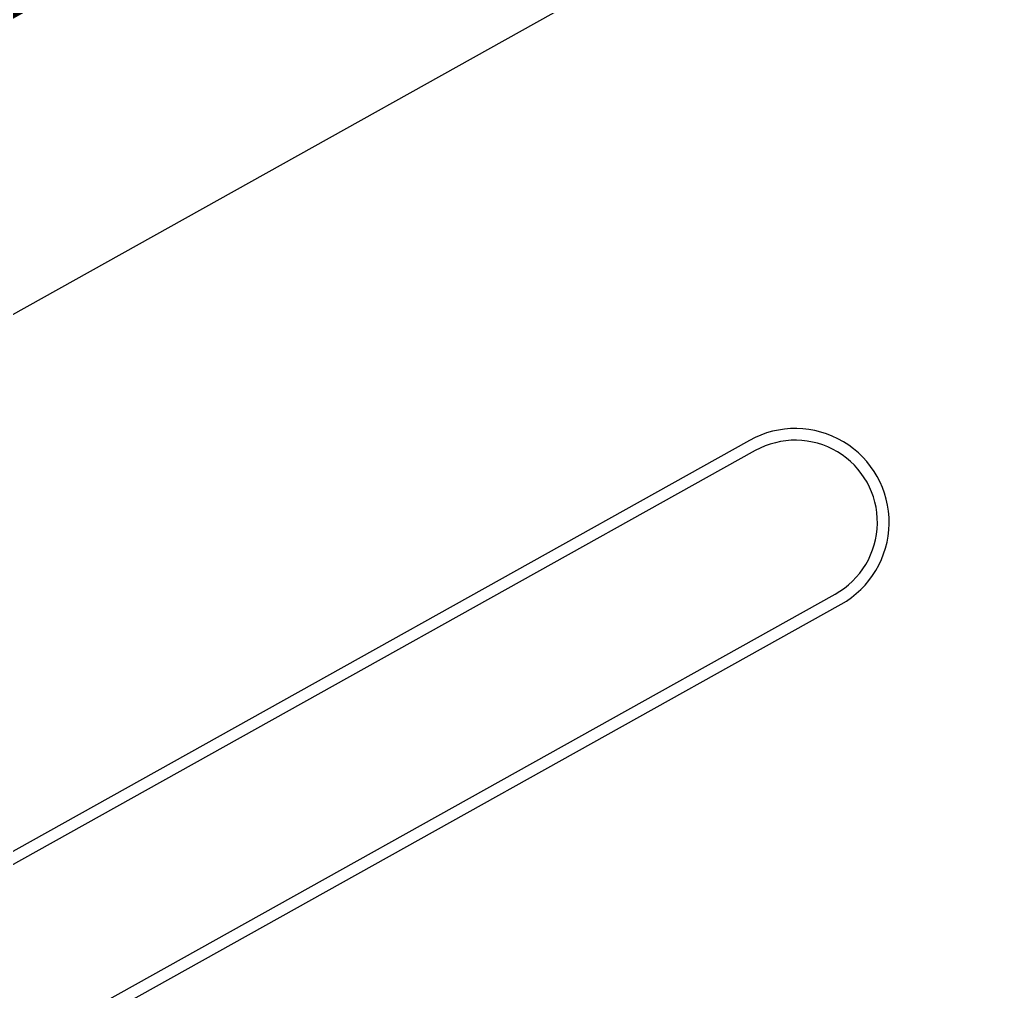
# Model space of a CAD drawing. Header units: millimetres. Extents: x 567980 to 569372, y 2065777 to 2066674.
# Drawn here: x 569140.37 to 569161.14, y 2066289.46 to 2066310.19 of the extents above; entities that cross this region are included whole.
import ezdxf

# ---------------------------------------------------------------- set-up
doc = ezdxf.new("R2010")
doc.units = ezdxf.units.MM
doc.linetypes.add('HIDDEN', pattern=[0.75, 0.5, -0.25])
doc.layers.add('boDnv', color=54, linetype='Continuous', lineweight=25)
for name, color, linetype in [('BoThamCo', 94, 'Continuous'), ('LogDg', 7, 'Continuous'), ('RANHGIOI', 2, 'HIDDEN')]:
    doc.layers.add(name, color=color, linetype=linetype)

# ---------------------------------------------------------------- blocks, each defined once
blk = doc.blocks.new('NEN')
at = {"layer": 'BoThamCo'}
blk.add_lwpolyline([(460.283, -73.758, 1), (458.578, -70.701), (309.358, -153.965, 0.773158), (310.211, -157.243, 0.127931), (311.064, -157.021)], format="xyb", close=True, dxfattribs=at)
at = {"layer": 'LogDg'}
blk.add_lwpolyline([(462.182, -42.484, 0.004173), (446.541, -13.107, 0.41755), (435.613, -9.94), (272.325, -101.054, 0.401037), (269.068, -111.618), (286.084, -145.639, 0.427514), (297.137, -149.047), (456.991, -59.849, 0.406017), (462.182, -42.484)], format="xyb", dxfattribs=at)
blk.add_lwpolyline([(460.405, -73.976, 1), (458.456, -70.483), (309.236, -153.747, 0.773158), (310.211, -157.493, 0.127931), (311.185, -157.24)], format="xyb", close=True, dxfattribs=at)
at = {"layer": 'RANHGIOI', "color": 1, "ltscale": 9, "const_width": 1}
blk.add_lwpolyline([(-499.271, -471.636), (-50.48, -321.024, 0.050684), (130.425, -239.135), (301.319, -139.843), (460, -51.299, 0.006594), (435.293, -5.051), (303.078, 234.769), (284.672, 225.077), (-55.993, 76.586), (-56.839, 76.223, -0.005137), (-90.743, 62.093)], format="xyb", dxfattribs=at)

msp = doc.modelspace()

# ---------------------------------------------------------------- linework, layer by layer
at = {"layer": 'RANHGIOI', "color": 1, "ltscale": 9, "const_width": 1}
msp.add_lwpolyline([(568198.209, 2065900.061), (568647.001, 2066050.673, 0.050684), (568827.906, 2066132.562), (568998.799, 2066231.855), (569157.481, 2066320.398, 0.006594), (569132.774, 2066366.646), (569000.559, 2066606.466), (568982.152, 2066596.774), (568641.488, 2066448.283), (568640.642, 2066447.92, -0.005137), (568606.738, 2066433.79)], format="xyb", dxfattribs=at)

# ---------------------------------------------------------------- next in the draw order: block references
at = {"layer": 'boDnv'}
msp.add_blockref('NEN', (568697.481, 2066371.697), dxfattribs=at)

doc.saveas('drawing.dxf')
